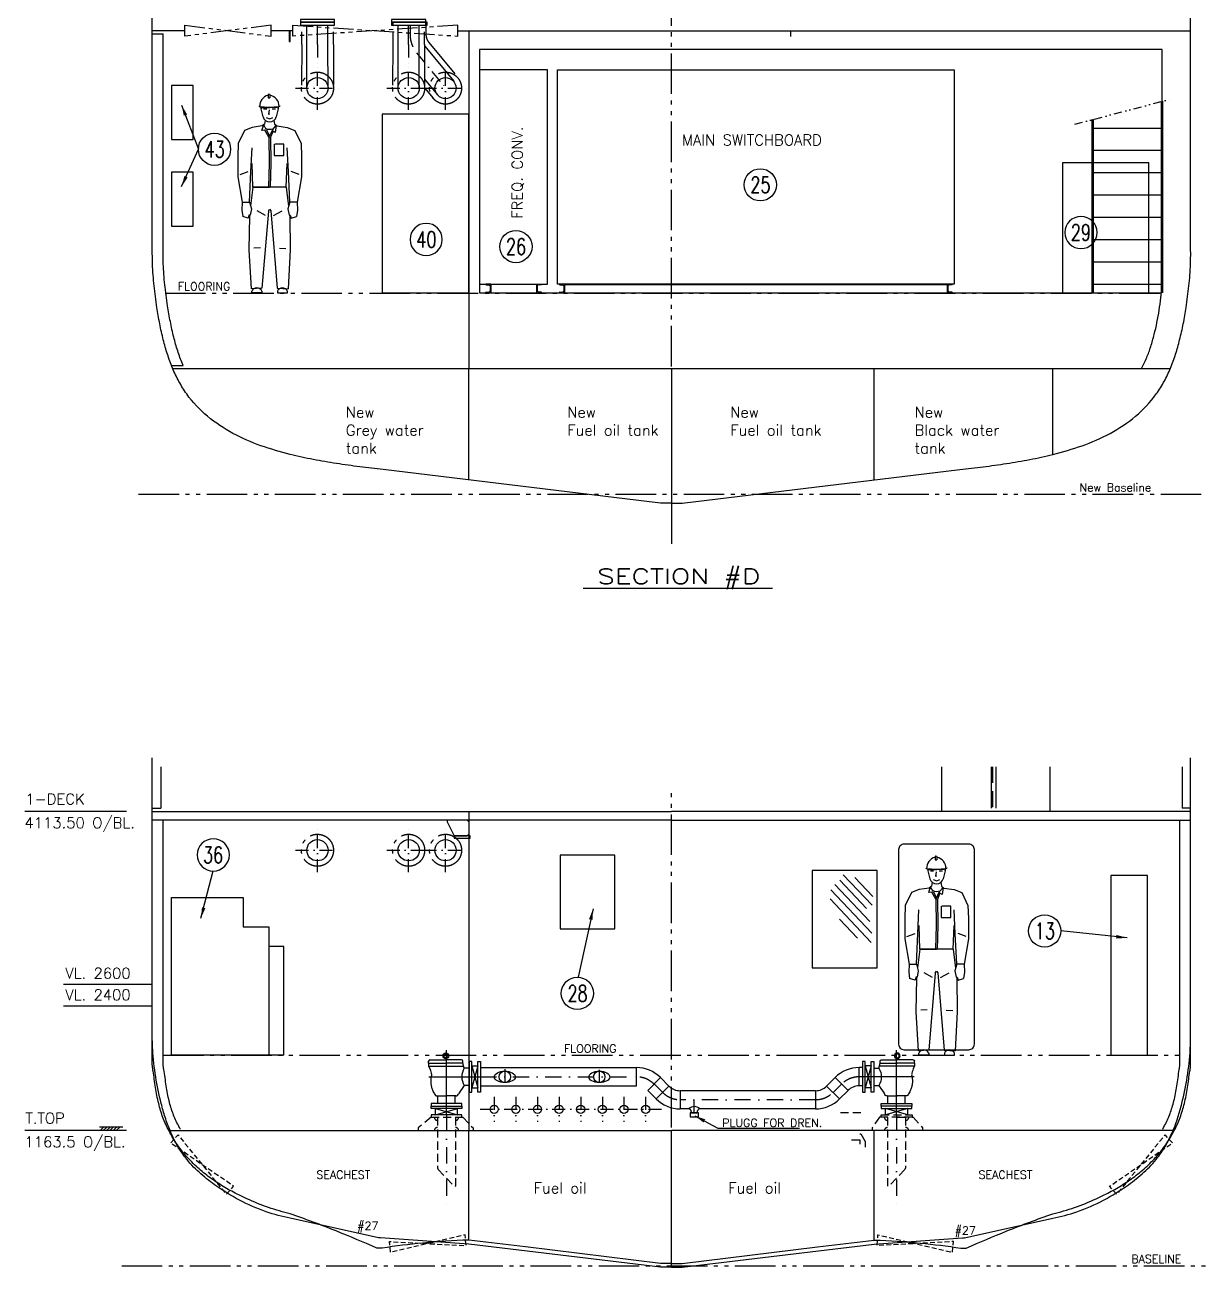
# Model space of a CAD drawing. Extents: x 33214 to 95067, y 8279 to 51908.
# Drawn here: x 58118 to 69039, y 17967 to 29452 of the extents above; entities that cross this region are included whole.
import ezdxf
from ezdxf.enums import TextEntityAlignment as Align

# ---------------------------------------------------------------- set-up
doc = ezdxf.new("R2010")
doc.units = 0
doc.header["$LTSCALE"] = 300
doc.header["$MEASUREMENT"] = 0
for name, pattern in [('CENTER', [3, 2.5, -0.25, 0, -0.25]), ('DASHDOT', [1, 0.5, -0.25, 0, -0.25]), ('DASHED', [0.75, 0.5, -0.25]), ('DASHED2', [0.375, 0.25, -0.125]), ('DIVIDE2', [0.625, 0.25, -0.125, 0, -0.125, 0, -0.125]), ('HIDDEN', [0.375, 0.25, -0.125]), ('PHANTOM', [2.1, 1.25, -0.2, 0.125, -0.2, 0.125, -0.2]), ('PHANTOM2', [1.25, 0.625, -0.125, 0.125, -0.125, 0.125, -0.125]), ('SNT-025', [0.74, 0.4, -0.17, 0, -0.17]), ('STP-035', [0.24, 0.15, -0.09])]:
    doc.linetypes.add(name, pattern=pattern)
doc.layers.get('0').update_dxf_attribs({"linetype": 'CONTINUOUS'})
for name, color, linetype in [('% human', 9, 'CONTINUOUS'), ('CO1', 1, 'CONTINUOUS'), ('CO2', 2, 'CONTINUOUS'), ('I0CO2', 2, 'CONTINUOUS'), ('KOMP', 1, 'CONTINUOUS'), ('LINJE', 3, 'CONTINUOUS'), ('M0CE1', 1, 'CENTER'), ('M0CO2', 2, 'CONTINUOUS'), ('M0CO3', 3, 'CONTINUOUS'), ('M0DA1', 1, 'DASHED'), ('M0PH1', 1, 'PHANTOM'), ('POSNR', 2, 'CONTINUOUS'), ('Poz', 1, 'CONTINUOUS'), ('S0CO1', 1, 'CONTINUOUS'), ('S0CO2', 2, 'CONTINUOUS'), ('S0CO3', 3, 'CONTINUOUS'), ('S0CO5', 4, 'CONTINUOUS'), ('S0DA1', 1, 'DASHED'), ('S0DA2', 2, 'DASHED'), ('S0DIM', 2, 'CONTINUOUS'), ('S0PH1', 1, 'PHANTOM'), ('S0TX1', 1, 'CONTINUOUS'), ('S0TX2', 2, 'CONTINUOUS'), ('SCE1', 1, 'DASHDOT'), ('TAVLER', 2, 'CONTINUOUS')]:
    doc.layers.add(name, color=color, linetype=linetype)
doc.styles.add('18', font='romans', dxfattribs={"height": 180})
doc.styles.add('LIT2_5', font='Romanc.shx', dxfattribs={"width": 0.85})
doc.styles.add('ROMANS', font='romans')
doc.styles.get("Standard").update_dxf_attribs({"font": 'txt.shx', "height": 100})
doc.dimstyles.get("Standard").update_dxf_attribs({"dimscale": 100, "dimtxt": 100, "dimasz": 1, "dimexe": 0.05, "dimexo": 0.05, "dimgap": 0.5, "dimtad": 1, "dimdec": 0, "dimdsep": 46, "dimtxsty": 'STANDARD', "dimcen": 1.5, "dimclrd": 1, "dimclre": 1, "dimclrt": 2, "dimadec": 0, "dimazin": 0, "dimtfac": 1, "dimtdec": 0, "dimtmove": 2, "dimatfit": 3, "dimfxl": 1, "dimtolj": 1, "dimarcsym": 0})

# ---------------------------------------------------------------- blocks, each defined once
blk = doc.blocks.new('leider_front')
for p, q in [((68935, 38846), (68935, 37077)), ((68947, 38849), (68947, 37077)), ((68297, 37077), (68297, 38678)), ((68309, 37077), (68309, 38681))]:
    blk.add_line(p, q)
at = {"linetype": 'Continuous'}
for p, q in [((68935, 38597), (68309, 38597)), ((68935, 38391), (68309, 38391)), ((68935, 38185), (68309, 38185)), ((68935, 37979), (68309, 37979)), ((68935, 37773), (68309, 37773)), ((68935, 37567), (68309, 37567)), ((68935, 37361), (68309, 37361)), ((68935, 37155), (68309, 37155))]:
    blk.add_line(p, q, dxfattribs=at)
at = {"layer": 'M0DA1', "linetype": 'DIVIDE2'}
blk.add_line((68136, 38635), (69014, 38866), dxfattribs=at)
blk = doc.blocks.new('POS')
at = {"layer": 'POSNR'}
blk.add_circle((0, 0), 149, dxfattribs=at)
at = {"layer": 'S0TX1', "linetype": 'Continuous', "style": 'LIT2_5', "width": 0.723514}
blk.add_attdef('POS', text='', height=150, dxfattribs=at).set_placement((2, -75), align=Align.CENTER)
blk = doc.blocks.new('FQ_side')
at = {"layer": 'S0CO2'}
for p, q in [((62711, 43725), (62711, 43723)), ((62756, 43725), (62711, 43725)), ((62711, 43648), (62711, 43645)), ((62756, 43645), (62711, 43645)), ((62714, 43719), (62742, 43716)), ((62714, 43652), (62742, 43654)), ((62756, 43645), (62718, 43645)), ((62750, 43708), (62750, 43662)), ((62756, 43725), (62756, 43645)), ((62756, 43725), (62756, 43645)), ((63179, 43725), (63224, 43725)), ((63179, 43725), (63179, 43645)), ((63179, 43725), (63179, 43645)), ((63179, 43645), (63224, 43645)), ((63179, 43645), (63217, 43645)), ((63185, 43708), (63185, 43662)), ((63221, 43719), (63193, 43716)), ((63221, 43652), (63193, 43654)), ((63224, 43725), (63224, 43723)), ((63224, 43648), (63224, 43645))]:
    blk.add_line(p, q, dxfattribs=at)
blk.add_lwpolyline([(63282, 45705), (62653, 45705), (62653, 43725), (63282, 43725)], close=True, dxfattribs=at)
for centre, radius, start, end in [((62715, 43723), 4, 180, 265.4261), ((62715, 43648), 4, 94.5739, 180), ((62742, 43708), 8, 0, 85.4261), ((62742, 43662), 8, 274.5739, 0), ((63193, 43708), 8, 94.5739, 180), ((63193, 43662), 8, 180, 265.4261), ((63220, 43723), 4, 274.5739, 0), ((63220, 43648), 4, 0, 85.4261)]:
    blk.add_arc(centre, radius, start, end, dxfattribs=at)
at = {"layer": 'S0TX1', "style": '18'}
blk.add_text('FREQ. CONV.', height=100, rotation=90, dxfattribs=at).set_placement((63051, 44329))
blk = doc.blocks.new('exhaust_part2')
at = {"layer": 'CO2', "linetype": 'Continuous'}
for p, q in [((61915, 48968), (61915, 49149)), ((62109, 48968), (62109, 49149))]:
    blk.add_line(p, q, dxfattribs=at)
at = {"layer": 'KOMP', "linetype": 'SNT-025'}
for p, q in [((61868, 48968), (61868, 49149)), ((62159, 48968), (62159, 49149))]:
    blk.add_line(p, q, dxfattribs=at)
at = {"layer": 'M0CO2'}
for points in [[(61855, 49175), (62170, 49175), (62170, 49201), (61855, 49201)], [(61855, 49149), (62170, 49149), (62170, 49175), (61855, 49175)]]:
    blk.add_lwpolyline(points, close=True, dxfattribs=at)
at = {"layer": 'M0PH1'}
blk.add_line((62012, 48968), (62012, 49149), dxfattribs=at)
blk = doc.blocks.new('exhaust_part3')
at = {"layer": 'CO2'}
blk.add_circle((57376, 41179), 98, dxfattribs=at)
at = {"layer": 'KOMP', "linetype": 'SNT-025'}
for p, q in [((57376, 40977), (57376, 41382)), ((57174, 41179), (57578, 41179))]:
    blk.add_line(p, q, dxfattribs=at)
at = {"layer": 'M0PH1'}
blk.add_circle((57376, 41179), 148, dxfattribs=at)
blk = doc.blocks.new('MSB_front')
at = {"layer": 'I0CO2'}
for p, q in [((63392, 43725), (63392, 43723)), ((63392, 43648), (63392, 43645)), ((63396, 43719), (63424, 43716)), ((63396, 43652), (63424, 43654)), ((63431, 43708), (63431, 43662)), ((63437, 43725), (63437, 43645)), ((63437, 43725), (63437, 43645)), ((66977, 43720), (63437, 43720)), ((66977, 43725), (66977, 43645)), ((66977, 43725), (66977, 43645)), ((66983, 43708), (66983, 43662)), ((67018, 43719), (66990, 43716)), ((67018, 43652), (66990, 43654)), ((67022, 43725), (67022, 43723)), ((67022, 43648), (67022, 43645))]:
    blk.add_line(p, q, dxfattribs=at)
for centre, radius, start, end in [((63396, 43723), 4, 180, 265.4261), ((63396, 43648), 4, 94.5739, 180), ((63423, 43708), 8, 0, 85.4261), ((63423, 43662), 8, 274.5739, 0), ((66991, 43708), 8, 94.5739, 180), ((66991, 43662), 8, 180, 265.4261), ((67018, 43723), 4, 274.5739, 0), ((67018, 43648), 4, 0, 85.4261)]:
    blk.add_arc(centre, radius, start, end, dxfattribs=at)
at = {"layer": 'S0CO2'}
blk.add_lwpolyline([(63372, 45705), (67042, 45705), (67042, 43725), (63372, 43725)], close=True, dxfattribs=at)
blk.add_lwpolyline([(63437, 43645), (66977, 43645)], dxfattribs=at)
at = {"layer": 'S0TX1', "style": '18'}
blk.add_text('MAIN SWITCHBOARD', height=100, dxfattribs=at).set_placement((64523, 45008))
blk = doc.blocks.new('ST10011')
at = {"layer": 'S0CO1'}
for p, q in [((4.24, 0.65), (-0.08, 0.65)), ((0, 0), (0.65, 0.65)), ((0.6, 0), (1.25, 0.65)), ((1.2, 0), (1.85, 0.65)), ((1.8, 0), (2.45, 0.65)), ((2.4, 0), (3.05, 0.65)), ((3, 0), (3.65, 0.65))]:
    blk.add_line(p, q, dxfattribs=at)
blk = doc.blocks.new('B150')
at = {"layer": 'M0CE1'}
blk.add_line((24, 0), (104, 0), dxfattribs=at)
at = {"layer": 'M0CO3'}
for p, q in [((80, 142), (104, 142)), ((80, -142), (80, 142)), ((104, 142), (104, -142)), ((104, -142), (80, -142))]:
    blk.add_line(p, q, dxfattribs=at)
at = {"layer": 'M0CO3', "color": 3}
for p, q in [((24, 103), (80, -103)), ((80, 103), (24, -103)), ((24, 103), (80, 103)), ((24, -103), (80, -103))]:
    blk.add_line(p, q, dxfattribs=at)
blk = doc.blocks.new('MUDDBOKS-VINKEL')
at = {"layer": 'M0CE1'}
for p, q in [((0, 0), (0, 518)), ((-163, 270), (234, 270))]:
    blk.add_line(p, q, dxfattribs=at)
at = {"layer": 'M0CO2'}
for p, q in [((-165, 397), (-165, 415)), ((-165, 397), (-6, 397)), ((-165, 397), (-165, 369)), ((-165, 369), (158, 369)), ((-153, 427), (-6, 427)), ((140, 427), (-6, 427)), ((152, 397), (-6, 397)), ((152, 397), (152, 415)), ((163, 351), (152, 397)), ((210, 351), (163, 351)), ((163, 189), (112, 114)), ((210, 189), (163, 189)), ((-86, 94), (-6, 94)), ((-81, 24), (-81, 94)), ((87, 94), (-6, 94)), ((81, 24), (81, 94))]:
    blk.add_line(p, q, dxfattribs=at)
blk.add_lwpolyline([(-165, 369), (-155, 348), (-149, 330), (-144, 316), (-141, 304), (-140, 295), (-139, 288), (-140, 281), (-141, 276), (-142, 271), (-143, 266), (-144, 261), (-144, 256), (-145, 251), (-146, 246), (-146, 241), (-146, 235), (-146, 229), (-146, 223), (-146, 216), (-145, 209), (-144, 202), (-143, 195), (-142, 187), (-140, 180), (-138, 172), (-136, 165), (-133, 157), (-130, 149), (-127, 140), (-122, 132), (-117, 123), (-111, 114)], dxfattribs=at)
for points in [[(210, 128), (234, 128), (234, 412), (210, 412), (210, 128)], [(143, 0), (143, 24), (-142, 24), (-142, 0), (143, 0)]]:
    blk.add_lwpolyline(points, close=True, dxfattribs=at)
for radius in [26.6, 18.5]:
    blk.add_circle((-6, 464), radius, dxfattribs=at)
for centre, radius, start, end in [((-153, 415), 12, 90, 180), ((140, 415), 12, 0, 90), ((299, 270), 158, 149.4188, 210.5812), ((-86, 119), 25.7, 192.3399, 270), ((87, 119), 25.7, 270, 347.6601)]:
    blk.add_arc(centre, radius, start, end, dxfattribs=at)
blk = doc.blocks.new('Mann')
for p, q in [((-3, 972), (-8, 967)), ((-8, 967), (-8, 940)), ((-8, 940), (9, 940)), ((1, 972), (-3, 972)), ((1, 972), (4, 972)), ((4, 972), (9, 967)), ((9, 967), (9, 940)), ((-92, 864), (-91, 858)), ((-91, 858), (-66, 851)), ((-91, 858), (-86, 858)), ((-74, 838), (-56, 765)), ((-66, 851), (5, 847)), ((-51, 837), (-21, 837)), ((1, 829), (-5, 789)), ((73, 851), (3, 847)), ((30, 837), (60, 837)), ((86, 838), (67, 765)), ((98, 858), (73, 851)), ((98, 858), (93, 858)), ((100, 864), (98, 858)), ((-67, 637), (-49, 690)), ((-41, 697), (-63, 679)), ((-26, 648), (-49, 690)), ((-34, 732), (-41, 697)), ((-26, 758), (8, 745)), ((-5, 789), (8, 790)), ((8, 745), (35, 758)), ((46, 732), (52, 697)), ((52, 697), (74, 679)), ((-227, 638), (-285, 517)), ((-156, 664), (-227, 638)), ((-63, 679), (-156, 664)), ((-39, 641), (-67, 637)), ((-1, 575), (-39, 641)), ((-26, 648), (5, 587)), ((31, 643), (-1, 575)), ((-1, 575), (1, 331)), ((37, 630), (12, 568)), ((15, 575), (17, 331)), ((31, 643), (67, 685)), ((57, 620), (37, 630)), ((67, 685), (57, 620)), ((74, 679), (168, 664)), ((168, 664), (238, 638)), ((238, 638), (296, 517)), ((-285, 517), (-288, 396)), ((-167, 259), (-157, 476)), ((49, 512), (49, 406)), ((137, 512), (53, 512)), ((137, 406), (137, 512)), ((179, 259), (168, 476)), ((296, 517), (300, 396)), ((-288, 396), (-289, 209)), ((49, 406), (137, 406)), ((300, 396), (301, 209)), ((-268, 230), (-193, 257)), ((-181, -25), (-167, 259)), ((-149, 114), (-155, 332)), ((1, 331), (-5, 116)), ((17, 331), (12, 115)), ((160, 114), (167, 332)), ((192, -25), (179, 259)), ((279, 230), (205, 257)), ((-289, 209), (-248, -24)), ((301, 209), (260, -24)), ((-149, 114), (-171, -59)), ((-149, 114), (6, 114)), ((76, 114), (-149, 114)), ((160, 114), (6, 114)), ((160, 114), (181, -63)), ((-248, -24), (-252, -98)), ((-252, -98), (-243, -157)), ((-248, -24), (-181, -25)), ((-181, -25), (-163, -86)), ((-163, -86), (-175, -146)), ((-32, -147), (-110, -104)), ((-6, -107), (-66, -819)), ((-6, -107), (6, -89)), ((6, -89), (17, -105)), ((17, -105), (77, -819)), ((43, -147), (122, -104)), ((192, -25), (175, -86)), ((175, -86), (187, -146)), ((260, -24), (192, -25)), ((264, -98), (255, -157)), ((260, -24), (264, -98)), ((-193, -174), (-243, -157)), ((-185, -146), (-193, -174)), ((-175, -146), (-185, -146)), ((-181, -155), (-185, -466)), ((-181, -146), (-181, -155)), ((187, -146), (197, -146)), ((191, -146), (192, -155)), ((192, -155), (196, -466)), ((197, -146), (204, -174)), ((204, -174), (255, -157)), ((-80, -446), (-139, -450)), ((96, -450), (155, -454)), ((-185, -466), (-165, -825)), ((196, -466), (177, -825)), ((-66, -819), (-165, -825)), ((-159, -865), (-159, -847)), ((-66, -865), (-159, -865)), ((-66, -848), (-66, -865)), ((77, -819), (177, -825)), ((78, -848), (78, -865)), ((78, -865), (171, -865)), ((171, -865), (171, -847))]:
    blk.add_line(p, q)
for centre, radius, start, end in [((17, 863), 103, 103.979, 182.7405), ((-10, 862), 103, 357.8991, 79.2735), ((4, 1901), 1047, 265.1019, 274.8981), ((6, 858), 82.5, 182.811, 194.4484), ((6, 858), 82.5, 345.5516, 358.0047), ((6, 781), 63.3, 194.4484, 345.5516), ((10, 763), 115, 249.7374, 283.841), ((-113, -869), 51.5, 24.3304, 153.8211), ((125, -869), 51.5, 26.1789, 155.6696)]:
    blk.add_arc(centre, radius, start, end)
blk = doc.blocks.new('BM200_side')
blk.add_lwpolyline([(80333, 5354), (80333, 6810), (79671, 6810), (79671, 6540), (79433, 6540), (79433, 5354)], close=True)
for points in [[(79294, 5354), (79294, 6359), (79433, 6359)], [(79294, 5354), (79433, 5354)]]:
    blk.add_lwpolyline(points)
blk = doc.blocks.new('window_900x600')
at = {"layer": 'S0CO1', "linetype": 'Continuous'}
for p, q in [((65090, 38572), (65373, 38839)), ((65115, 38678), (65292, 38845)), ((65230, 38456), (65632, 38836)), ((65314, 38450), (65716, 38829)), ((65141, 38539), (65403, 38786)), ((65180, 38493), (65524, 38818)), ((65501, 38536), (65678, 38703))]:
    blk.add_line(p, q, dxfattribs=at)
blk.add_lwpolyline([(65051, 38285), (65951, 38285), (65951, 38885), (65051, 38885)], close=True, dxfattribs=at)

msp = doc.modelspace()

# ---------------------------------------------------------------- linework, layer by layer
at = {"layer": 'CO2'}
for points in [[(60725, 28868), (60726, 29269)], [(60921, 28868), (60920, 29269)], [(61568, 28868), (61569, 29269)], [(61764, 28868), (61763, 29269)], [(61814, 28949), (61932, 28805)]]:
    msp.add_lwpolyline(points, dxfattribs=at)
msp.add_lwpolyline([(61813, 29259, 0.005426), (61816, 29256), (62083, 28930)], format="xyb", dxfattribs=at)
at = {"layer": 'KOMP', "linetype": 'SNT-025'}
msp.add_lwpolyline([(61679, 29450), (61679, 29365, 0.1734), (61740, 29194), (62007, 28868)], format="xyb", dxfattribs=at)
for points in [[(60823, 29269), (60823, 29070)], [(61666, 29269), (61666, 29070)]]:
    msp.add_lwpolyline(points, dxfattribs=at)
at = {"layer": 'LINJE', "linetype": 'DASHED2'}
msp.add_line((65659, 19395), (65859, 19395), dxfattribs=at)
at = {"layer": 'M0CO2'}
for p, q in [((62329, 19811), (63773, 19811)), ((63773, 19643), (63773, 19811)), ((65863, 19811), (65830, 19811)), ((65830, 19643), (65830, 19811)), ((62329, 19643), (63773, 19643)), ((63876, 19600), (63995, 19719)), ((64073, 19641), (63954, 19522)), ((64073, 19641), (63995, 19719)), ((65530, 19641), (65609, 19719)), ((65530, 19641), (65649, 19522)), ((65728, 19600), (65609, 19719)), ((65863, 19643), (65830, 19643)), ((63954, 19522), (63876, 19600)), ((64176, 19598), (64176, 19430)), ((65428, 19598), (64176, 19598)), ((65428, 19598), (65428, 19430)), ((65649, 19522), (65728, 19600)), ((64254, 19430), (64176, 19430)), ((65428, 19430), (64360, 19430)), ((62158, 19376), (61873, 19376)), ((61873, 19376), (61873, 19352)), ((62158, 19352), (62158, 19376)), ((66035, 19352), (66019, 19352)), ((61753, 19254), (61753, 19229)), ((62262, 19254), (62262, 19229)), ((66418, 19254), (66418, 19229))]:
    msp.add_line(p, q, dxfattribs=at)
at = {"layer": 'M0CO2', "linetype": 'HIDDEN'}
for p, q in [((61873, 19352), (61753, 19254)), ((61873, 19352), (62158, 19352)), ((61932, 19352), (61932, 18886)), ((62100, 19352), (62100, 18714)), ((62158, 19352), (62166, 19352)), ((62166, 19352), (62262, 19254)), ((66019, 19352), (65950, 19254)), ((66093, 19352), (66093, 18714)), ((66177, 19352), (66261, 19352)), ((66261, 19352), (66261, 18886)), ((66320, 19352), (66329, 19352)), ((66329, 19352), (66418, 19254)), ((65950, 19254), (65950, 19229)), ((61932, 18886), (61939, 18869)), ((61939, 18869), (62093, 18711)), ((66254, 18869), (66100, 18711)), ((66261, 18886), (66254, 18869)), ((62100, 18714), (62093, 18711))]:
    msp.add_line(p, q, dxfattribs=at)
at = {"layer": 'M0CO2', "linetype": 'Continuous'}
for p, q in [((64279, 19405), (64279, 19392)), ((64279, 19392), (64335, 19393)), ((64335, 19405), (64335, 19393))]:
    msp.add_line(p, q, dxfattribs=at)
at = {"layer": 'M0CO2'}
for points in [[(61521, 29450), (61836, 29450), (61836, 29476), (61521, 29476)], [(59674, 28391), (59674, 28891), (59474, 28891), (59474, 28391)], [(59674, 27591), (59674, 28091), (59474, 28091), (59474, 27591)]]:
    msp.add_lwpolyline(points, close=True, dxfattribs=at)
at = {"layer": 'M0CO2', "linetype": 'Continuous'}
msp.add_lwpolyline([(64270, 19357), (64345, 19357), (64345, 19392), (64270, 19392)], close=True, dxfattribs=at)
at = {"layer": 'M0CO2', "linetype": 'HIDDEN'}
msp.add_lwpolyline([(66320, 19352), (66035, 19352), (66035, 19376), (66320, 19376)], close=True, dxfattribs=at)
at = {"layer": 'M0CO2', "linetype": 'Continuous'}
for centre in [(62555, 19726), (63429, 19726)]:
    msp.add_circle(centre, 52.4, dxfattribs=at)
at = {"layer": 'M0CO2'}
for centre in [(62457, 19426), (62657, 19426), (62857, 19426), (63057, 19426), (63257, 19426), (63457, 19426), (63657, 19426), (63857, 19426)]:
    msp.add_circle(centre, 38, dxfattribs=at)
for centre, radius, start, end in [((63773, 19498), 313, 45, 90), ((65830, 19498), 313, 90, 135), ((64176, 19743), 145, 225, 270), ((65428, 19743), 145, 270, 315), ((65830, 19498), 145, 90, 135), ((64176, 19743), 313, 225, 270), ((65428, 19743), 313, 270, 315)]:
    msp.add_arc(centre, radius, start, end, dxfattribs=at)
at = {"layer": 'M0CO2', "linetype": 'Continuous'}
for centre, radius, start, end in [((64254, 19405), 25, 0, 90), ((64307, 19380), 70.8, 44.8268, 135.1732), ((64360, 19405), 25, 90, 180)]:
    msp.add_arc(centre, radius, start, end, dxfattribs=at)
at = {"layer": 'M0CO2', "linetype": 'HIDDEN'}
for centre, start, end in [((61932, 19352), 180, 270), ((62100, 19352), 270, 0), ((66093, 19352), 180, 270), ((66261, 19352), 270, 0), ((61932, 19229), 90, 180), ((62100, 19229), 0, 90), ((66093, 19229), 90, 180), ((66261, 19229), 0, 90)]:
    msp.add_arc(centre, 28.5, start, end, dxfattribs=at)
at = {"layer": 'M0CO2', "linetype": 'Continuous'}
for centre in [(62555, 19726), (63429, 19726)]:
    msp.add_ellipse(centre, major_axis=(96.8, 0), ratio=0.541305, dxfattribs=at)
at = {"layer": 'M0PH1'}
msp.add_lwpolyline([(61825, 29450), (61825, 29365, 0.159502), (61854, 29288), (62122, 28961)], format="xyb", dxfattribs=at)
for points in [[(60678, 29269), (60675, 28868)], [(60970, 29269), (60971, 28868)], [(61521, 29269), (61518, 28868)], [(61813, 29269), (61814, 28868)], [(61814, 28870), (61893, 28774)]]:
    msp.add_lwpolyline(points, dxfattribs=at)
at = {"layer": 'S0CO1'}
for p, q in [((59296, 29368), (59396, 29368)), ((59474, 26303), (59582, 26303)), ((59376, 22593), (59376, 22209)), ((67051, 22593), (67051, 22209)), ((67096, 22593), (67096, 22209)), ((68816, 22593), (68816, 22209)), ((59296, 22209), (59376, 22209)), ((68896, 22209), (68816, 22209)), ((64096, 22099), (59296, 22099)), ((64096, 22099), (68896, 22099)), ((59296, 20579), (58476, 20579)), ((59296, 20379), (58476, 20379))]:
    msp.add_line(p, q, dxfattribs=at)
msp.add_lwpolyline([(59582, 26303, -0.003137), (59575, 26318, -0.021649), (59531, 26438, -0.014929), (59495, 26564, -0.014426), (59463, 26708, -0.009034), (59438, 26855, -0.011788), (59412, 27050, -0.017592), (59398, 27243, -0.005806), (59397, 27303, -0.003349), (59396, 27364), (59396, 29368)], format="xyb", dxfattribs=at)
at = {"layer": 'S0CO1', "flags": 128}
for points in [[(59556, 19241, -0.009093), (59538, 19275, -0.02886), (59488, 19386, -0.029616), (59452, 19503, -0.026203), (59425, 19642, 0.004657), (59402, 19794, -0.004741), (59398, 19825, -0.034463), (59396, 19843), (59396, 22099)], [(68637, 19241, 0.009093), (68655, 19275, 0.02886), (68705, 19386, 0.029616), (68741, 19503, 0.026203), (68768, 19642, -0.004657), (68791, 19794, 0.004741), (68795, 19825, 0.034463), (68796, 19843), (68796, 22099)]]:
    msp.add_lwpolyline(points, format="xyb", dxfattribs=at)
at = {"layer": 'S0CO1'}
for points in [[(62221, 22084), (62206, 22099), (62021, 22099), (62021, 22084), (62086, 21954), (62206, 21954), (62221, 21969)], [(65836, 19199), (65846, 19199), (65886, 19129), (65886, 19077)], [(65759, 19144), (65836, 19144), (65836, 19104)]]:
    msp.add_lwpolyline(points, dxfattribs=at)
msp.add_lwpolyline([(66246, 19977), (66846, 19977, 0.414214), (66896, 20027), (66896, 21827, 0.414214), (66846, 21877), (66246, 21877, 0.414214), (66196, 21827), (66196, 20027, 0.414214)], format="xyb", close=True, dxfattribs=at)
at = {"layer": 'S0CO2'}
for p, q in [((68634, 29225), (62321, 29225)), ((62321, 26975), (68625, 26975))]:
    msp.add_line(p, q, dxfattribs=at)
for points in [[(60563, 29298), (60571, 29298), (60571, 29398), (60563, 29398)], [(62086, 21934), (62236, 21934), (62236, 21954), (62086, 21954)], [(68498, 19927), (68498, 21588), (68158, 21588), (68158, 19927)]]:
    msp.add_lwpolyline(points, close=True, dxfattribs=at)
for points in [[(62321, 29225), (62321, 26975)], [(62424, 26975), (64104, 26975)]]:
    msp.add_lwpolyline(points, dxfattribs=at)
msp.add_lwpolyline([(68441, 26275, 0.027923), (68490, 26376, 0.022908), (68527, 26477, 0.013689), (68559, 26590, 0.023434), (68605, 26814, 0.023119), (68630, 27042, 0.00643), (68632, 27094, 0.009322), (68633, 27144), (68633, 29025), (68633, 29225)], format="xyb", dxfattribs=at)
at = {"layer": 'S0CO3'}
msp.add_lwpolyline([(62221, 22179), (62221, 19229)], dxfattribs=at)
at = {"layer": 'S0CO5'}
for p, q in [((59596, 29398), (59296, 29398)), ((60596, 29398), (60396, 29398)), ((62121, 29398), (68896, 29398)), ((62221, 29398), (62221, 26273)), ((68707, 26273), (59486, 26273)), ((62221, 25244), (62221, 26273)), ((64096, 26273), (64096, 25029)), ((65971, 25244), (65971, 26273)), ((67621, 25480), (67621, 26273)), ((66596, 22179), (66596, 22593)), ((67596, 22179), (67596, 22593)), ((59296, 22179), (64096, 22179)), ((62221, 22179), (62221, 21954)), ((68896, 22179), (64096, 22179)), ((59449, 19229), (64096, 19229)), ((62221, 18217), (62221, 19229)), ((68744, 19229), (64096, 19229)), ((65971, 18217), (65971, 19229))]:
    msp.add_line(p, q, dxfattribs=at)
at = {"layer": 'S0CO5', "linetype": 'ByBlock'}
msp.add_line((64096, 17979), (64096, 19229), dxfattribs=at)
at = {"layer": 'S0CO5'}
for points in [[(64097, 25029), (63996, 25029), (61431, 25340, -0.001458), (61214, 25366, -0.006458), (60999, 25397, -0.008954), (60784, 25434, -0.013947), (60571, 25480, -0.023093), (60300, 25561, -0.039936), (60042, 25675, -0.04832), (59807, 25833, -0.065241), (59614, 26040, -0.031746), (59542, 26156, -0.025015), (59483, 26279, -0.021649), (59436, 26408, -0.014929), (59398, 26540, -0.014426), (59365, 26689, -0.009034), (59339, 26840, -0.011788), (59313, 27039, -0.017592), (59298, 27240, -0.005806), (59297, 27302, -0.003349), (59296, 27364), (59296, 29960)], [(64096, 25029), (64196, 25029), (66762, 25340, 0.001458), (66978, 25366, 0.006458), (67194, 25397, 0.008954), (67409, 25434, 0.013947), (67621, 25480, 0.023093), (67892, 25561, 0.039936), (68151, 25675, 0.04832), (68386, 25833, 0.065241), (68578, 26040, 0.031746), (68651, 26156, 0.025015), (68710, 26279, 0.021649), (68757, 26408, 0.014929), (68794, 26540, 0.014426), (68828, 26689, 0.009034), (68854, 26840, 0.011788), (68880, 27039, 0.017592), (68894, 27240, 0.005806), (68896, 27302, 0.003349), (68896, 27364), (68896, 29960)], [(64096, 17967), (63996, 17967), (62221, 18180), (61405, 18239), (61388, 18239), (60571, 18419, -0.034597), (60349, 18479, -0.038734), (60102, 18586, -0.033506), (59872, 18729, -0.026308), (59728, 18844, -0.045985), (59603, 18979, -0.037645), (59523, 19099, -0.028362), (59460, 19229, -0.022908), (59415, 19352, -0.013689), (59379, 19479, -0.023434), (59328, 19727, -0.023119), (59300, 19979, -0.00643), (59297, 20038, -0.009322), (59296, 20098), (59296, 21979), (59296, 22674)], [(64096, 17967), (64196, 17967), (65971, 18180), (66788, 18239), (66805, 18239), (67621, 18419, 0.034597), (67844, 18479, 0.038734), (68091, 18586, 0.033506), (68320, 18729, 0.026308), (68464, 18844, 0.045985), (68590, 18979, 0.037645), (68670, 19099, 0.028362), (68733, 19229, 0.022908), (68778, 19352, 0.013689), (68814, 19479, 0.023434), (68865, 19727, 0.023119), (68892, 19979, 0.00643), (68895, 20038, 0.009322), (68896, 20098), (68896, 21979), (68896, 22674)]]:
    msp.add_lwpolyline(points, format="xyb", dxfattribs=at)
at = {"layer": 'S0CO5', "flags": 128}
for points in [[(64096, 17999), (63996, 17999), (62746, 18153), (62221, 18217, 0.015727), (61796, 18189, 0.013946), (61422, 18143), (61371, 18143, 0.009525), (60996, 18301, 0.010628), (60571, 18460, -0.001373), (60546, 18466, -0.001598), (60522, 18472, -0.002848), (60498, 18479, -0.026483), (60293, 18546, -0.023587), (60096, 18634, -0.016744), (59967, 18704, -0.021802), (59843, 18784, -0.024328), (59728, 18876, -0.029393), (59623, 18979, -0.031992), (59528, 19098, -0.032945), (59449, 19229, -0.02886), (59394, 19351, -0.029616), (59355, 19479, -0.026203), (59326, 19628, 0.004657), (59303, 19779, -0.004741), (59299, 19811, -0.034463), (59296, 19843), (59296, 22593)], [(64096, 17999), (64196, 17999), (65446, 18153), (65971, 18217, -0.015727), (66396, 18189, -0.013946), (66771, 18143), (66822, 18143, -0.009525), (67196, 18301, -0.010628), (67621, 18460, 0.001373), (67646, 18466, 0.001598), (67671, 18472, 0.002848), (67695, 18479, 0.026483), (67899, 18546, 0.023587), (68096, 18634, 0.016744), (68226, 18704, 0.021802), (68349, 18784, 0.024328), (68465, 18876, 0.029393), (68570, 18979, 0.031992), (68665, 19098, 0.032945), (68744, 19229, 0.02886), (68798, 19351, 0.029616), (68838, 19479, 0.026203), (68867, 19628, -0.004657), (68889, 19779, 0.004741), (68894, 19811, 0.034463), (68896, 19843), (68896, 22593)]]:
    msp.add_lwpolyline(points, format="xyb", dxfattribs=at)
at = {"layer": 'S0DA1'}
msp.add_line((67063, 22593), (67063, 22209), dxfattribs=at)
at = {"layer": 'S0DA1', "ltscale": 0.3, "flags": 128}
for points in [[(59466, 19115), (59534, 19189), (59980, 18640), (60048, 18714)], [(68727, 19115), (68659, 19189), (68212, 18640), (68145, 18714)], [(61499, 18104), (61490, 18203), (62197, 18166), (62188, 18266)], [(66693, 18104), (66702, 18203), (65996, 18166), (66005, 18266)]]:
    msp.add_lwpolyline(points, close=True, dxfattribs=at)
at = {"layer": 'S0DA2', "color": 8, "linetype": 'STP-035'}
msp.add_line((65196, 29388), (65196, 29318), dxfattribs=at)
at = {"layer": 'S0DIM', "color": 1}
for points in [[(59059, 22179), (58118, 22179)], [(59059, 19229), (58118, 19229)]]:
    msp.add_lwpolyline(points, dxfattribs=at)
at = {"layer": 'S0PH1'}
for p, q in [((64096, 26293), (64096, 30960)), ((59169, 25112), (69024, 25112)), ((64096, 25029), (64096, 24648)), ((64096, 19258), (64096, 22391)), ((59013, 17979), (69039, 17979))]:
    msp.add_line(p, q, dxfattribs=at)
at = {"layer": 'S0PH1', "linetype": 'PHANTOM2'}
for points in [[(59596, 29348), (59596, 29448), (60396, 29348), (60396, 29448), (59596, 29348)], [(60596, 29348), (60596, 29448), (62121, 29348), (62121, 29448), (60596, 29348)]]:
    msp.add_lwpolyline(points, close=True, dxfattribs=at)
at = {"layer": 'S0PH1', "flags": 128}
for points in [[(59414, 26971), (68624, 26971)], [(59396, 19927), (68796, 19927)]]:
    msp.add_lwpolyline(points, dxfattribs=at)
at = {"layer": 'S0TX2', "color": 1}
msp.add_line((65029, 24241), (63279, 24241), dxfattribs=at)
at = {"layer": 'SCE1', "linetype": 'SNT-025'}
for p, q in [((62555, 19798), (62555, 19655)), ((63429, 19791), (63429, 19655)), ((62457, 19540), (62457, 19309)), ((62657, 19540), (62657, 19309)), ((62857, 19540), (62857, 19309)), ((63057, 19540), (63057, 19309)), ((63257, 19540), (63257, 19309)), ((63457, 19540), (63457, 19309)), ((63657, 19540), (63657, 19309)), ((63857, 19540), (63857, 19309)), ((62328, 19426), (64005, 19426))]:
    msp.add_line(p, q, dxfattribs=at)
at = {"layer": 'SCE1'}
for p, q in [((62329, 19726), (63773, 19726)), ((64015, 19582), (63936, 19660)), ((65591, 19580), (65669, 19659)), ((65863, 19726), (65830, 19726)), ((65428, 19515), (64176, 19515)), ((64307, 19392), (64307, 19518)), ((62016, 19376), (62016, 18483)), ((66177, 19376), (66177, 18483))]:
    msp.add_line(p, q, dxfattribs=at)
for centre, start, end in [((63773, 19498), 45, 90), ((65830, 19498), 90, 135), ((64176, 19743), 225, 270), ((65428, 19743), 270, 315)]:
    msp.add_arc(centre, 228, start, end, dxfattribs=at)
at = {"layer": 'TAVLER'}
for points in [[(61421, 26975), (62221, 26975), (62221, 28625), (61421, 28625)], [(63067, 21093), (63571, 21093), (63571, 21777), (63067, 21777)]]:
    msp.add_lwpolyline(points, close=True, dxfattribs=at)
at = {"layer": 'TAVLER', "linetype": 'Continuous'}
msp.add_lwpolyline([(67710, 26975), (68510, 26975), (68510, 28175), (67710, 28175)], close=True, dxfattribs=at)

# ---------------------------------------------------------------- block references
at = {"layer": '% human'}
for p in [(60375, 27838), (66541, 20793)]:
    msp.add_blockref('Mann', p, dxfattribs=at)
at = {"layer": 'CO2', "xscale": -1}
msp.add_blockref('BM200_side', (139807, 14573), dxfattribs=at)
at = {"layer": 'KOMP'}
for name, p in [('MUDDBOKS-VINKEL', (62016, 19456)), ('B150', (62225, 19726))]:
    msp.add_blockref(name, p, dxfattribs=at)
at = {"layer": 'KOMP', "xscale": -1}
for name, p in [('MUDDBOKS-VINKEL', (66177, 19456)), ('B150', (65967, 19726))]:
    msp.add_blockref(name, p, dxfattribs=at)
at = {"layer": 'KOMP', "rotation": 90}
msp.add_blockref('B150', (62016, 19352), dxfattribs=at)
at = {"layer": 'KOMP', "xscale": -1, "rotation": 270}
msp.add_blockref('B150', (66177, 19352), dxfattribs=at)
at = {"layer": 'POSNR', "linetype": 'SNT-025'}
ref = msp.add_blockref('POS', (59871, 28302), dxfattribs=at)
ref.add_attrib('POS', '43', dxfattribs={"layer": 'Poz', "color": 2, "linetype": 'Continuous', "height": 150, "style": 'LIT2_5', "width": 0.723514}).set_placement((59873, 28227), align=Align.CENTER)
ref = msp.add_blockref('POS', (64917, 27973), dxfattribs=at)
ref.add_attrib('POS', '25', dxfattribs={"layer": 'Poz', "color": 2, "linetype": 'Continuous', "height": 150, "style": 'LIT2_5', "width": 0.723514}).set_placement((64919, 27898), align=Align.CENTER)
ref = msp.add_blockref('POS', (67882, 27532), dxfattribs=dict(at, xscale=-1))
ref.add_attrib('POS', '29', dxfattribs={"layer": 'Poz', "color": 2, "linetype": 'Continuous', "height": 150, "style": 'LIT2_5', "width": 0.723514}).set_placement((67881, 27457), align=Align.CENTER)
ref = msp.add_blockref('POS', (61828, 27468), dxfattribs=dict(at, xscale=-1, rotation=180))
ref.add_attrib('POS', '40', dxfattribs={"layer": 'Poz', "color": 2, "linetype": 'Continuous', "height": 150, "style": 'LIT2_5', "width": 0.723514}).set_placement((61830, 27393), align=Align.CENTER)
ref = msp.add_blockref('POS', (62658, 27402), dxfattribs=at)
ref.add_attrib('POS', '26', dxfattribs={"layer": 'Poz', "color": 2, "linetype": 'Continuous', "height": 150, "style": 'LIT2_5', "width": 0.723514}).set_placement((62659, 27327), align=Align.CENTER)
ref = msp.add_blockref('POS', (59860, 21778), dxfattribs=dict(at, xscale=-1))
ref.add_attrib('POS', '36', dxfattribs={"layer": 'Poz', "color": 2, "linetype": 'Continuous', "height": 150, "style": 'LIT2_5', "width": 0.723514}).set_placement((59858, 21703), align=Align.CENTER)
ref = msp.add_blockref('POS', (67546, 21075), dxfattribs=at)
ref.add_attrib('POS', '13', dxfattribs={"layer": 'Poz', "color": 2, "linetype": 'Continuous', "height": 150, "style": 'LIT2_5', "width": 0.723514}).set_placement((67548, 21000), align=Align.CENTER)
ref = msp.add_blockref('POS', (63226, 20498), dxfattribs=at)
ref.add_attrib('POS', '28', dxfattribs={"layer": 'Poz', "color": 2, "linetype": 'Continuous', "height": 150, "style": 'LIT2_5', "width": 0.723514}).set_placement((63228, 20423), align=Align.CENTER)
at = {"layer": 'S0CO1'}
msp.add_blockref('leider_front', (-311, -10102), dxfattribs=at)
at = {"layer": 'S0CO2'}
for name, p in [('exhaust_part2', (-1189, -19699)), ('exhaust_part2', (-346, -19699)), ('exhaust_part3', (3447, -12312)), ('exhaust_part3', (4290, -12312)), ('exhaust_part3', (4631, -12312)), ('FQ_side', (-331, -16670)), ('MSB_front', (-331, -16670)), ('exhaust_part3', (3447, -19358)), ('exhaust_part3', (4290, -19358)), ('exhaust_part3', (4631, -19358))]:
    msp.add_blockref(name, p, dxfattribs=at)
at = {"layer": 'S0CO2', "rotation": 270}
msp.add_blockref('window_900x600', (27112, 86685), dxfattribs=at)
at = {"layer": 'S0DIM', "xscale": 50, "yscale": 50, "zscale": 50}
msp.add_blockref('ST10011', (58813, 19229), dxfattribs=at)

# ---------------------------------------------------------------- texts
at = {"layer": 'S0TX1'}
for s, height, style, p in [('FLOORING', 75, '18', (59532, 26997)), ('New Baseline', 75, '18', (67869, 25138)), ('1-DECK', 100, 'ROMANS', (58123, 22244)), ('4113.50 O/BL.', 100, 'ROMANS', (58115, 22025)), ('VL. 2600', 100, 'ROMANS', (58492, 20634)), ('VL. 2400', 100, 'ROMANS', (58492, 20434)), ('FLOORING', 75, '18', (63102, 19950)), ('T.TOP', 100, 'ROMANS', (58123, 19294)), ('PLUGG FOR DREN.', 75, '18', (64565, 19263)), ('1163.5 O/BL.', 100, 'ROMANS', (58115, 19075)), ('SEACHEST', 75, '18', (60813, 18784)), ('SEACHEST', 75, '18', (66935, 18784)), ('Fuel oil', 100, 'ROMANS', (62822, 18649)), ('Fuel oil', 100, 'ROMANS', (64620, 18649)), ('#27', 75, '18', (61191, 18312)), ('#27', 75, '18', (66714, 18269)), ('BASELINE', 75, '18', (68347, 18005))]:
    msp.add_text(s, height=height, dxfattribs=dict(at, style=style)).set_placement(p)
at = {"layer": 'S0TX1', "char_height": 100, "width": 919.9, "attachment_point": 1, "style": 'ROMANS'}
for s, insert in [('New\\PGrey water tank', (61085, 25921)), ('New\\PFuel oil tank', (63132, 25921)), ('New\\PFuel oil tank', (64639, 25921)), ('New\\PBlack water tank', (66343, 25921))]:
    msp.add_mtext(s, dxfattribs=dict(at, insert=insert))
at = {"layer": 'S0TX2', "style": 'ROMANS', "width": 1.35}
msp.add_text('SECTION #D', height=140, dxfattribs=at).set_placement((64164, 24241), align=Align.BOTTOM_CENTER)

# ---------------------------------------------------------------- leaders
at = {"layer": 'CO1'}
for points in [[(59567, 28711), (59722, 28302)], [(59567, 27957), (59722, 28302)], [(68308, 21011), (67695, 21075)]]:
    msp.add_leader(points, dimstyle='STANDARD', override={"dimgap": 0.1, "dimtad": 0}, dxfattribs=at)
at = {"layer": 'M0CO2', "linetype": 'Continuous'}
msp.add_leader([(64312, 19365), (64526, 19253), (65280, 19253)], dimstyle='STANDARD', override={"dimgap": 0.1, "dimtad": 0}, dxfattribs=at)
at = {"layer": 'S0CO1', "linetype": 'Continuous'}
for points in [[(59746, 21193), (59860, 21630)], [(63371, 21278), (63232, 20647)]]:
    msp.add_leader(points, dimstyle='STANDARD', override={"dimgap": 0.1, "dimtad": 0}, dxfattribs=at)

doc.saveas('drawing.dxf')
